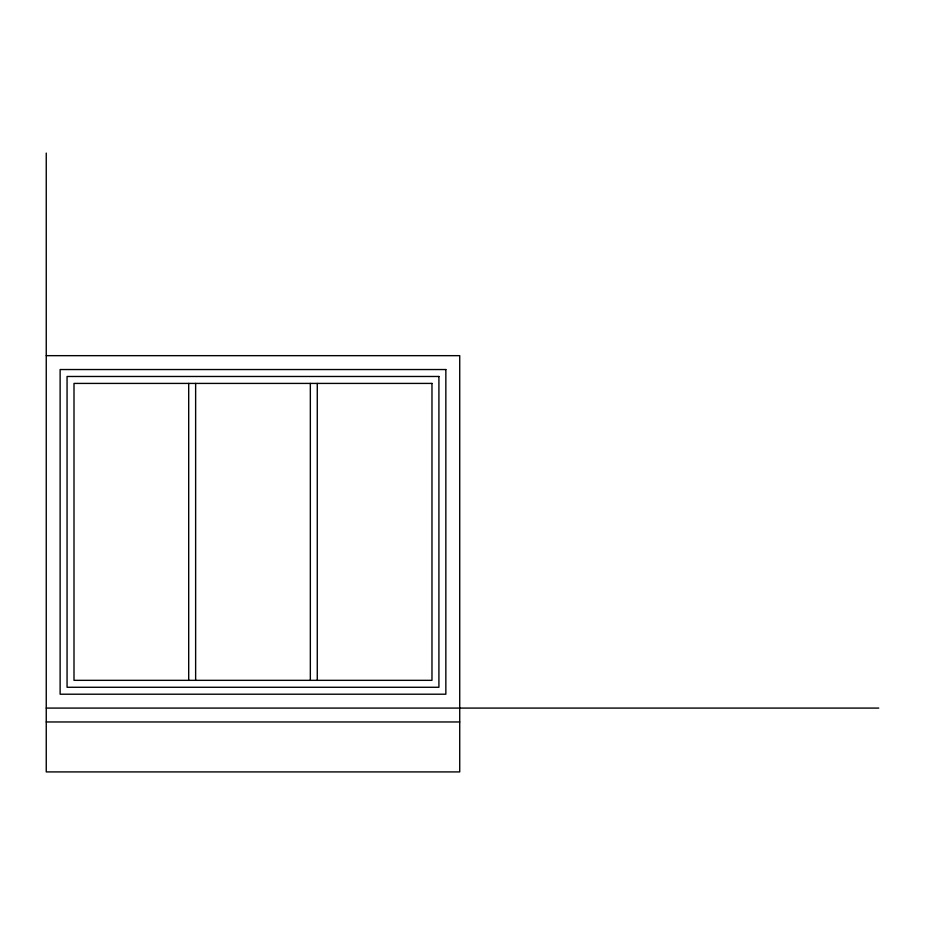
<?xml version="1.0" encoding="UTF-8"?>
<svg xmlns="http://www.w3.org/2000/svg" width="925" height="925" viewBox="0 0 925 925"><rect width="100%" height="100%" fill="white"/><g stroke="black" fill="none" stroke-linecap="round" stroke-linejoin="round"><path stroke-width="1.39" d="M46.25 355.663L459.725 355.663L459.725 771.913L46.25 771.913L46.25 153.088M46.25 708.087L878.75 708.087M46.25 721.962L459.725 721.962M317.275 383.413L317.275 680.337M310.337 383.413L310.337 680.337M195.637 383.413L195.637 680.337M188.7 383.413L188.7 680.337M445.85 369.538L60.125 369.538L60.125 694.212L445.85 694.212L445.85 369.538M438.913 376.475L67.062 376.475L67.062 687.275L438.913 687.275L438.913 376.475M431.975 383.413L74 383.413L74 680.337L431.975 680.337L431.975 383.413"/></g></svg>
